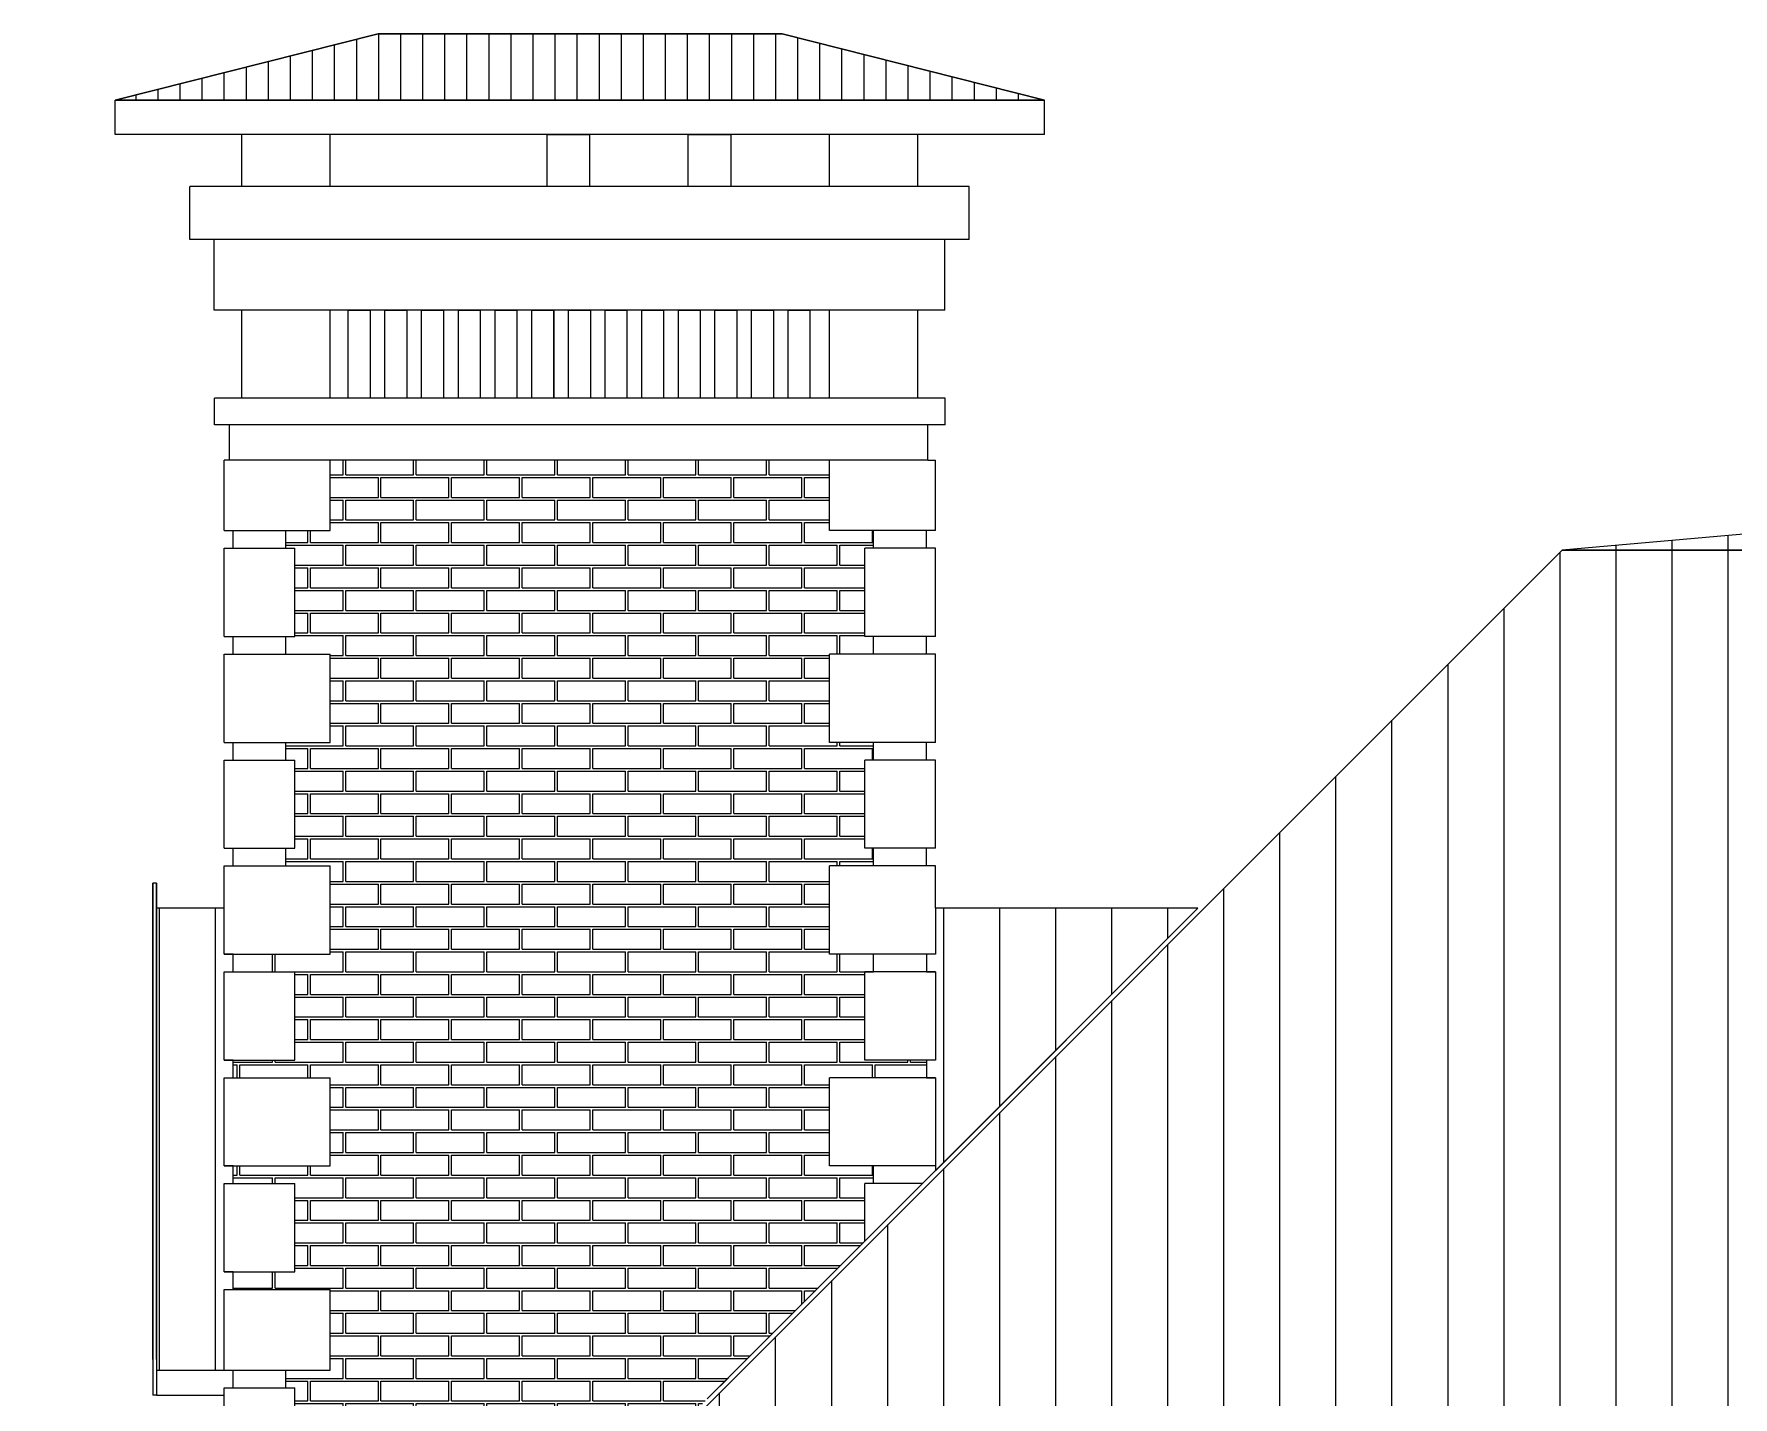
# Model space of a CAD drawing. Header units: millimetres. Extents: x 1177761 to 1329492, y 746793 to 827002.
# Drawn here: x 1234085 to 1238899, y 821623 to 825485 of the extents above; entities that cross this region are included whole.
import ezdxf

# ---------------------------------------------------------------- set-up
doc = ezdxf.new("R2010")
doc.units = ezdxf.units.MM
doc.layers.add('wall', color=5, linetype='Continuous', lineweight=30)

msp = doc.modelspace()

# ---------------------------------------------------------------- hatches: boundary and pattern name
at = {"layer": 'wall', "lineweight": 20, "ltscale": 50}
h = msp.add_hatch(dxfattribs=at)
h.set_pattern_fill('ANSI31', color=250, scale=500, angle=45, style=0)
h.set_pattern_definition([(90, (-287438.275, 1380789.51), (-62.5, 1e-14), [])])
h.paths.add_polyline_path([(1236204.9, 825484.9), (1235059.9, 825484.9), (1234315.1, 825297), (1236947.8, 825297)])
h.paths.add_polyline_path([(1243326.1, 825481.9), (1242583.1, 825294), (1244070.9, 825294)])
h.paths.add_polyline_path([(1260054.6, 823940.7), (1259309.8, 823752.8), (1260797.6, 823752.8)])
h = msp.add_hatch(dxfattribs=at)
h.set_pattern_fill('ANSI31', color=250, scale=50, angle=45, style=0)
h.paths.add_polyline_path([(1242209.6, 824156.4), (1241071.5, 824256.7), (1238414.7, 824022.5), (1242892, 824022.5), (1242892, 824024.8), (1242917, 824024.8), (1242917, 824074.8), (1242892, 824074.8), (1242892, 824096.3)])
h.paths.add_polyline_path([(1242892, 824156.4), (1242209.6, 824156.4), (1242892, 824096.3)], flags=17)
h.paths.add_polyline_path([(1237382.3, 823007.8), (1236638.9, 823007.8), (1236638.9, 822877.8), (1236613.9, 822877.8), (1236613.9, 822827.8), (1236638.9, 822827.8), (1236638.9, 822577.8), (1236613.9, 822577.8), (1236613.9, 822527.8), (1236638.9, 822527.8), (1236638.9, 822264.4)], flags=17)
h.paths.add_polyline_path([(1245293.4, 822252.8), (1245273.8, 822252.8), (1245273.8, 822474.7), (1243762, 823990.6), (1243762, 823774.8), (1243737, 823774.8), (1243737, 823724.8), (1243762, 823724.8), (1243762, 823474.8), (1243737, 823474.8), (1243737, 823424.8), (1243762, 823424.8), (1243762, 823174.8), (1243737, 823174.8), (1243737, 823124.8), (1243762, 823124.8), (1243762, 822874.8), (1243737, 822874.8), (1243737, 822824.8), (1243762, 822824.8), (1243762, 822574.8), (1243737, 822574.8), (1243737, 822524.8), (1243762, 822524.8), (1243762, 822274.8), (1243737, 822274.8), (1243737, 822224.8), (1243762, 822224.8), (1243762, 821974.8), (1243737, 821974.8), (1243737, 821924.8), (1242917, 821924.8), (1242917, 821974.8), (1242892, 821974.8), (1242892, 822224.8), (1242917, 822224.8), (1242917, 822274.8), (1242892, 822274.8), (1242892, 822524.8), (1242917, 822524.8), (1242917, 822574.8), (1242892, 822574.8), (1242892, 822824.8), (1242917, 822824.8), (1242917, 822874.8), (1242892, 822874.8), (1242892, 823124.8), (1242917, 823124.8), (1242917, 823174.8), (1242892, 823174.8), (1242892, 823424.8), (1242917, 823424.8), (1242917, 823474.8), (1242892, 823474.8), (1242892, 823724.8), (1242917, 823724.8), (1242917, 823774.8), (1242892, 823774.8), (1242892, 824022.5), (1238414.7, 824022.5), (1233840.4, 819448.2), (1243088.6, 819448.2), (1242790.9, 819764.6)])
h.paths.add_polyline_path([(1234623.9, 822827.8), (1234648.9, 822827.8), (1234648.9, 822877.8), (1234623.9, 822877.8), (1234623.9, 823007.8), (1234431.8, 823007.8), (1234431.8, 821699.3), (1234623.9, 821699.3), (1234623.9, 821927.8), (1234648.9, 821927.8), (1234648.9, 821977.8), (1234623.9, 821977.8), (1234623.9, 822227.8), (1234648.9, 822227.8), (1234648.9, 822277.8), (1234623.9, 822277.8), (1234623.9, 822527.8), (1234648.9, 822527.8), (1234648.9, 822577.8), (1234623.9, 822577.8)], flags=17)
edge = h.paths.add_edge_path(flags=16)
edge.add_line((1241072, 820267.8), (1239927.1, 820267.8))
edge.add_line((1239927.1, 820267.8), (1239927.1, 820290.9))
edge.add_arc((1239856.8, 820289.6), 70.3, 0.993, 89.007)
edge.add_line((1239858, 820359.9), (1239858, 820376.4))
edge.add_line((1239858, 820376.4), (1239838.3, 820376.4))
edge.add_line((1239838.3, 820376.4), (1239838.3, 820392.8))
edge.add_line((1239838.3, 820392.8), (1239997.4, 820392.8))
edge.add_line((1239997.4, 820392.8), (1239997.4, 821397.8))
edge.add_line((1239997.4, 821397.8), (1239986.7, 821397.8))
edge.add_line((1239986.7, 821397.8), (1239986.7, 821405.5))
edge.add_arc((1239996.6, 821429.8), 26.2, 191.2156, 247.9014, ccw=False)
edge.add_arc((1239942.2, 821424.5), 28.7, 0.4041, 54.5165)
edge.add_line((1239958.8, 821447.8), (1239875.8, 821447.8))
edge.add_arc((1239847, 821447.9), 28.8, 359.8281, 450.0572)
edge.add_line((1239847, 821476.7), (1239847, 821491.1))
edge.add_arc((1239865.7, 821535.2), 47.9, 184.0618, 247.0641, ccw=False)
edge.add_arc((1239759, 821506), 64.3, 23.6801, 78.3248)
edge.add_line((1239772, 821569), (1239772, 821628.5))
edge.add_line((1239772, 821628.5), (1239722.4, 821628.5))
edge.add_line((1239722.4, 821628.5), (1239722.4, 821729.2))
edge.add_line((1239722.4, 821729.2), (1241072.4, 823079.2))
edge.add_line((1241072.4, 823079.2), (1242422.4, 821729.2))
edge.add_line((1242422.4, 821729.2), (1242422.4, 821628.5))
edge.add_line((1242422.4, 821628.5), (1242372.8, 821628.5))
edge.add_line((1242372.8, 821628.5), (1242372.8, 821569))
edge.add_arc((1242385.9, 821506), 64.3, 101.6752, 156.3199)
edge.add_arc((1242279.2, 821535.2), 47.9, 292.9359, 355.9382, ccw=False)
edge.add_line((1242297.8, 821491.1), (1242297.8, 821476.7))
edge.add_arc((1242297.8, 821447.9), 28.8, 89.9428, 180.1719)
edge.add_line((1242269, 821447.8), (1242186, 821447.8))
edge.add_arc((1242202.7, 821424.5), 28.7, 125.4835, 179.5959)
edge.add_arc((1242148.2, 821429.8), 26.2, 292.0986, 348.7844, ccw=False)
edge.add_line((1242158.1, 821405.5), (1242158.1, 821397.8))
edge.add_line((1242158.1, 821397.8), (1242147.4, 821397.8))
edge.add_line((1242147.4, 821397.8), (1242147.4, 820392.8))
edge.add_line((1242147.4, 820392.8), (1242306.6, 820392.8))
edge.add_line((1242306.6, 820392.8), (1242306.6, 820376.4))
edge.add_line((1242306.6, 820376.4), (1242286.8, 820376.4))
edge.add_line((1242286.8, 820376.4), (1242286.8, 820359.9))
edge.add_arc((1242288, 820289.6), 70.3, 90.993, 179.007)
edge.add_line((1242217.7, 820290.9), (1242217.7, 820267.8))
edge.add_line((1242217.7, 820267.8), (1241072.8, 820267.8))
edge.add_line((1241072.8, 820267.8), (1241072, 820267.8))
at = {"layer": 'wall', "lineweight": 20, "ltscale": 2}
h = msp.add_hatch(dxfattribs=at)
h.set_pattern_fill('AR18', color=251, scale=20, style=0)
h.set_pattern_definition([(0, (-220131.96, 1390884.34), (100, 64), [192.5, -7.5]), (0, (-220231.96, 1390891.84), (100, 64), [192.5, -7.5]), (90, (-220131.96, 1390884.34), (-100, 64), [-71.5, 56.5]), (90, (-220139.46, 1390884.34), (-100, 64), [-71.5, 56.5])])
h.paths.add_polyline_path([(1236438.9, 823427.8), (1236463.9, 823427.8), (1236463.9, 823477.8), (1236338.9, 823477.8), (1236338.9, 823727.8), (1236463.9, 823727.8), (1236463.9, 823777.8), (1236438.9, 823777.8), (1236438.9, 824027.8), (1236463.9, 824027.8), (1236463.9, 824077.8), (1236338.9, 824077.8), (1236338.9, 824277.8), (1234923.9, 824277.8), (1234923.9, 824077.8), (1234798.9, 824077.8), (1234798.9, 824027.8), (1234823.9, 824027.8), (1234823.9, 823777.8), (1234798.9, 823777.8), (1234798.9, 823727.8), (1234923.9, 823727.8), (1234923.9, 823477.8), (1234798.9, 823477.8), (1234798.9, 823427.8), (1234823.9, 823427.8), (1234823.9, 823177.8), (1234798.9, 823177.8), (1234798.9, 823127.8), (1234923.9, 823127.8), (1234923.9, 822877.8), (1234648.9, 822877.8), (1234648.9, 822827.8), (1234823.9, 822827.8), (1234823.9, 822577.8), (1234648.9, 822577.8), (1234648.9, 822527.8), (1234923.9, 822527.8), (1234923.9, 822277.8), (1234648.9, 822277.8), (1234648.9, 822227.8), (1234823.9, 822227.8), (1234823.9, 821977.8), (1234648.9, 821977.8), (1234648.9, 821927.8), (1234923.9, 821927.8), (1234923.9, 821699.2), (1234798.9, 821699.2), (1234798.9, 821649.2), (1234823.9, 821649.2), (1234823.9, 821399.2), (1234798.9, 821399.2), (1234798.9, 821349.2), (1234923.9, 821349.2), (1234923.9, 821099.2), (1234798.9, 821099.2), (1234798.9, 821049.2), (1234823.9, 821049.2), (1234823.9, 820799.2), (1234798.9, 820799.2), (1234798.9, 820749.2), (1234923.9, 820749.2), (1234923.9, 820549.5), (1235992.3, 821617.8), (1236003, 821628.5), (1236438.9, 822064.4), (1236438.9, 822227.8), (1236463.9, 822227.8), (1236463.9, 822277.8), (1236338.9, 822277.8), (1236338.9, 822527.8), (1236613.9, 822527.8), (1236613.9, 822577.8), (1236438.9, 822577.8), (1236438.9, 822827.8), (1236463.9, 822827.8), (1236463.9, 822877.8), (1236338.9, 822877.8), (1236338.9, 823127.8), (1236463.9, 823127.8), (1236463.9, 823177.8), (1236438.9, 823177.8)])

# ---------------------------------------------------------------- linework, layer by layer
at = {"layer": 'wall', "color": 250, "lineweight": 20, "ltscale": 50}
for p, q in [((1234315.1, 825297), (1235059.9, 825484.9)), ((1235059.9, 825484.9), (1236204.9, 825484.9)), ((1236204.9, 825484.9), (1236947.8, 825297)), ((1236947.8, 825297), (1234315.1, 825297)), ((1234315.1, 825200.5), (1234315.1, 825297)), ((1236947.8, 825200.5), (1236947.8, 825297)), ((1236947.8, 825200.5), (1234315.1, 825200.5)), ((1234673.9, 825052.8), (1234673.9, 825200.5)), ((1234923.9, 825052.8), (1234923.9, 825200.5)), ((1236338.9, 825052.8), (1236338.9, 825200.5)), ((1236588.9, 825052.8), (1236588.9, 825200.5)), ((1236734.9, 825052.8), (1234526.8, 825052.8)), ((1234526.8, 824902.8), (1234526.8, 825052.8)), ((1236734.9, 824902.8), (1236734.9, 825052.8)), ((1236734.9, 824902.8), (1234526.8, 824902.8)), ((1234595.1, 824702.8), (1234595.1, 824902.8)), ((1236665.9, 824702.8), (1236665.9, 824902.8)), ((1236665.9, 824702.8), (1234595.1, 824702.8)), ((1234673.9, 824452.8), (1234673.9, 824702.8)), ((1234923.9, 824452.8), (1234923.9, 824702.8)), ((1235557.8, 824452.8), (1235557.8, 824702.8)), ((1235557.9, 824452.8), (1235557.9, 824702.8)), ((1235703.6, 824452.8), (1235703.6, 824702.8)), ((1236338.9, 824452.8), (1236338.9, 824702.8)), ((1236588.9, 824452.8), (1236588.9, 824702.8)), ((1236666.9, 824452.8), (1234596.2, 824452.8)), ((1234596.2, 824377.8), (1234596.2, 824452.8)), ((1236666.9, 824377.8), (1236666.9, 824452.8)), ((1236666.9, 824377.8), (1234596.2, 824377.8)), ((1234638.7, 824277.8), (1234638.7, 824377.8)), ((1236617.6, 824277.8), (1236617.6, 824377.8)), ((1234623.9, 824077.8), (1234623.9, 824277.8)), ((1234638.7, 824277.8), (1234623.9, 824277.8)), ((1236617.6, 824277.8), (1234638.7, 824277.8)), ((1234923.9, 824077.8), (1234923.9, 824277.8)), ((1236338.9, 824077.8), (1236338.9, 824277.8)), ((1236617.6, 824277.8), (1236638.9, 824277.8)), ((1236638.9, 824077.8), (1236638.9, 824277.8)), ((1234623.9, 824077.8), (1234923.9, 824077.8)), ((1234648.9, 824027.8), (1234648.9, 824077.8)), ((1234798.9, 824027.8), (1234798.9, 824077.8)), ((1236638.9, 824077.8), (1236338.9, 824077.8)), ((1236463.9, 824027.8), (1236463.9, 824077.8)), ((1236613.9, 824027.8), (1236613.9, 824077.8)), ((1234623.9, 824027.8), (1234823.9, 824027.8)), ((1234623.9, 823777.8), (1234623.9, 824027.8)), ((1234823.9, 823777.8), (1234823.9, 824027.8)), ((1236638.9, 824027.8), (1236438.9, 824027.8)), ((1236438.9, 823777.8), (1236438.9, 824027.8)), ((1236638.9, 823777.8), (1236638.9, 824027.8)), ((1234623.9, 823777.8), (1234823.9, 823777.8)), ((1234648.9, 823727.8), (1234648.9, 823777.8)), ((1234798.9, 823727.8), (1234798.9, 823777.8)), ((1236638.9, 823777.8), (1236438.9, 823777.8)), ((1236463.9, 823727.8), (1236463.9, 823777.8)), ((1236613.9, 823727.8), (1236613.9, 823777.8)), ((1234623.9, 823727.8), (1234923.9, 823727.8)), ((1234623.9, 823477.8), (1234623.9, 823727.8)), ((1234923.9, 823477.8), (1234923.9, 823727.8)), ((1236638.9, 823727.8), (1236338.9, 823727.8)), ((1236338.9, 823477.8), (1236338.9, 823727.8)), ((1236638.9, 823477.8), (1236638.9, 823727.8)), ((1234623.9, 823477.8), (1234923.9, 823477.8)), ((1234648.9, 823427.8), (1234648.9, 823477.8)), ((1234798.9, 823427.8), (1234798.9, 823477.8)), ((1236638.9, 823477.8), (1236338.9, 823477.8)), ((1236463.9, 823427.8), (1236463.9, 823477.8)), ((1236613.9, 823427.8), (1236613.9, 823477.8)), ((1234623.9, 823427.8), (1234823.9, 823427.8)), ((1234623.9, 823177.8), (1234623.9, 823427.8)), ((1234823.9, 823177.8), (1234823.9, 823427.8)), ((1236638.9, 823427.8), (1236438.9, 823427.8)), ((1236438.9, 823177.8), (1236438.9, 823427.8)), ((1236638.9, 823177.8), (1236638.9, 823427.8)), ((1234623.9, 823177.8), (1234823.9, 823177.8)), ((1234648.9, 823127.8), (1234648.9, 823177.8)), ((1234648.9, 823127.8), (1234648.9, 823177.8)), ((1234798.9, 823127.8), (1234798.9, 823177.8)), ((1234798.9, 823127.8), (1234798.9, 823177.8)), ((1236638.9, 823177.8), (1236438.9, 823177.8)), ((1236463.9, 823127.8), (1236463.9, 823177.8)), ((1236613.9, 823127.8), (1236613.9, 823177.8)), ((1234623.9, 823127.8), (1234923.9, 823127.8)), ((1234623.9, 823007.8), (1234623.9, 823127.8)), ((1234623.9, 823127.8), (1234823.9, 823127.8)), ((1234623.9, 823127.8), (1234923.9, 823127.8)), ((1234923.9, 823049.2), (1234923.9, 823127.8)), ((1234923.9, 822877.8), (1234923.9, 823127.8)), ((1236638.9, 823127.8), (1236338.9, 823127.8)), ((1236338.9, 823049.2), (1236338.9, 823127.8)), ((1236638.9, 823127.8), (1236338.9, 823127.8)), ((1236338.9, 822877.8), (1236338.9, 823127.8)), ((1236638.9, 823007.8), (1236638.9, 823127.8)), ((1234421.8, 821729.2), (1234421.8, 823079.2)), ((1234431.8, 823079.2), (1234421.8, 823079.2)), ((1234431.8, 821729.2), (1234431.8, 823079.2)), ((1234623.9, 822877.8), (1234923.9, 822877.8)), ((1236638.9, 822877.8), (1236338.9, 822877.8)), ((1236463.9, 822827.8), (1236463.9, 822877.8)), ((1234623.9, 822827.8), (1234823.9, 822827.8)), ((1234823.9, 822577.8), (1234823.9, 822827.8)), ((1236638.9, 822827.8), (1236438.9, 822827.8)), ((1236438.9, 822577.8), (1236438.9, 822827.8)), ((1234623.9, 822577.8), (1234823.9, 822577.8)), ((1236638.9, 822577.8), (1236438.9, 822577.8)), ((1234623.9, 822527.8), (1234923.9, 822527.8)), ((1234923.9, 822277.8), (1234923.9, 822527.8)), ((1236638.9, 822527.8), (1236338.9, 822527.8)), ((1236338.9, 822277.8), (1236338.9, 822527.8)), ((1234623.9, 822277.8), (1234923.9, 822277.8)), ((1236638.9, 822277.8), (1236338.9, 822277.8)), ((1236463.9, 822227.8), (1236463.9, 822277.8)), ((1234623.9, 822227.8), (1234823.9, 822227.8)), ((1234823.9, 821977.8), (1234823.9, 822227.8)), ((1236602.3, 822227.8), (1236438.9, 822227.8)), ((1236438.9, 822064.4), (1236438.9, 822227.8)), ((1234623.9, 821977.8), (1234823.9, 821977.8)), ((1234623.9, 821927.8), (1234923.9, 821927.8)), ((1234923.9, 821699.2), (1234923.9, 821927.8)), ((1234623.9, 821699.2), (1234923.9, 821699.2)), ((1234648.9, 821649.2), (1234648.9, 821699.2)), ((1234798.9, 821649.2), (1234798.9, 821699.2)), ((1234623.9, 821649.2), (1234823.9, 821649.2)), ((1234623.9, 821399.2), (1234623.9, 821649.2)), ((1234823.9, 821399.2), (1234823.9, 821649.2))]:
    msp.add_line(p, q, dxfattribs=at)
at = {"layer": 'wall', "color": 250, "lineweight": 20}
for p, q in [((1234421.8, 823079.2), (1234421.8, 821729.2)), ((1234431.8, 823079.2), (1234421.8, 823079.2)), ((1234431.8, 823079.2), (1234431.8, 821729.2)), ((1237382.3, 823007.8), (1236003, 821628.5)), ((1234421.8, 821729.2), (1234421.8, 821628.5)), ((1234431.8, 821729.2), (1234431.8, 821699.3)), ((1234431.8, 821699.3), (1234431.8, 821699.2)), ((1234431.8, 821699.2), (1234648.9, 821699.2)), ((1234431.8, 821699.2), (1234431.8, 821628.5)), ((1236052.3, 821677.8), (1236003, 821628.5)), ((1234431.8, 821628.5), (1234421.8, 821628.5)), ((1234431.8, 821628.5), (1234623.9, 821628.5)), ((1236003, 821628.5), (1235992.3, 821617.8))]:
    msp.add_line(p, q, dxfattribs=at)
at = {"layer": 'wall', "color": 250, "lineweight": 20, "ltscale": 50}
for points in [[(1236204.9, 825484.9), (1235059.9, 825484.9), (1234315.1, 825297), (1236947.8, 825297)], [(1235538.9, 825200.5), (1235658.9, 825200.5), (1235658.9, 825052.8), (1235538.9, 825052.8)], [(1235938.9, 825200.5), (1236058.9, 825200.5), (1236058.9, 825052.8), (1235938.9, 825052.8)], [(1234975.2, 824702.8), (1235037, 824702.8), (1235037, 824452.8), (1234975.2, 824452.8)], [(1235079.2, 824702.8), (1235141.1, 824702.8), (1235141.1, 824452.8), (1235079.2, 824452.8)], [(1235183.3, 824702.8), (1235245.2, 824702.8), (1235245.2, 824452.8), (1235183.3, 824452.8)], [(1235287.4, 824702.8), (1235349.2, 824702.8), (1235349.2, 824452.8), (1235287.4, 824452.8)], [(1235391.4, 824702.8), (1235453.3, 824702.8), (1235453.3, 824452.8), (1235391.4, 824452.8)], [(1235495.5, 824702.8), (1235557.4, 824702.8), (1235557.4, 824452.8), (1235495.5, 824452.8)], [(1235599.6, 824702.8), (1235661.4, 824702.8), (1235661.4, 824452.8), (1235599.6, 824452.8)], [(1235703.2, 824702.8), (1235765.1, 824702.8), (1235765.1, 824452.8), (1235703.2, 824452.8)], [(1235806.9, 824702.8), (1235868.8, 824702.8), (1235868.8, 824452.8), (1235806.9, 824452.8)], [(1235910.6, 824702.8), (1235972.4, 824702.8), (1235972.4, 824452.8), (1235910.6, 824452.8)], [(1236014.2, 824702.8), (1236076.1, 824702.8), (1236076.1, 824452.8), (1236014.2, 824452.8)], [(1236117.9, 824702.8), (1236179.8, 824702.8), (1236179.8, 824452.8), (1236117.9, 824452.8)], [(1236221.6, 824702.8), (1236283.4, 824702.8), (1236283.4, 824452.8), (1236221.6, 824452.8)], [(1242209.6, 824156.4), (1241071.5, 824256.7), (1238414.7, 824022.5), (1242892, 824022.5), (1242892, 824024.8), (1242917, 824024.8), (1242917, 824074.8), (1242892, 824074.8), (1242892, 824096.3)]]:
    msp.add_lwpolyline(points, close=True, dxfattribs=at)
for points in [[(1242892, 824096.3), (1241071.5, 824256.7), (1238414.7, 824022.5), (1242892, 824022.5)], [(1242892, 824022.5), (1238414.7, 824022.5), (1233840.4, 819448.2), (1243088.6, 819448.2), (1242790.9, 819764.6), (1245293.4, 822252.8), (1245273.8, 822252.8), (1245273.8, 822474.7), (1243762, 823990.6)], [(1242892, 824022.5), (1238414.7, 824022.5), (1233840.4, 819448.2), (1243088.6, 819448.2)]]:
    msp.add_lwpolyline(points, dxfattribs=at)
at = {"layer": 'wall', "color": 250, "lineweight": 20}
for points in [[(1234623.9, 822827.8), (1234648.9, 822827.8), (1234648.9, 822877.8), (1234623.9, 822877.8), (1234623.9, 823007.8), (1234431.8, 823007.8), (1234431.8, 821699.3), (1234623.9, 821699.3), (1234623.9, 821927.8), (1234648.9, 821927.8), (1234648.9, 821977.8), (1234623.9, 821977.8), (1234623.9, 822227.8), (1234648.9, 822227.8), (1234648.9, 822277.8), (1234623.9, 822277.8), (1234623.9, 822527.8), (1234648.9, 822527.8), (1234648.9, 822577.8), (1234623.9, 822577.8)], [(1237382.3, 823007.8), (1236638.9, 823007.8), (1236638.9, 822877.8), (1236613.9, 822877.8), (1236613.9, 822827.8), (1236638.9, 822827.8), (1236638.9, 822577.8), (1236613.9, 822577.8), (1236613.9, 822527.8), (1236638.9, 822527.8), (1236638.9, 822264.4)]]:
    msp.add_lwpolyline(points, close=True, dxfattribs=at)

doc.saveas('drawing.dxf')
